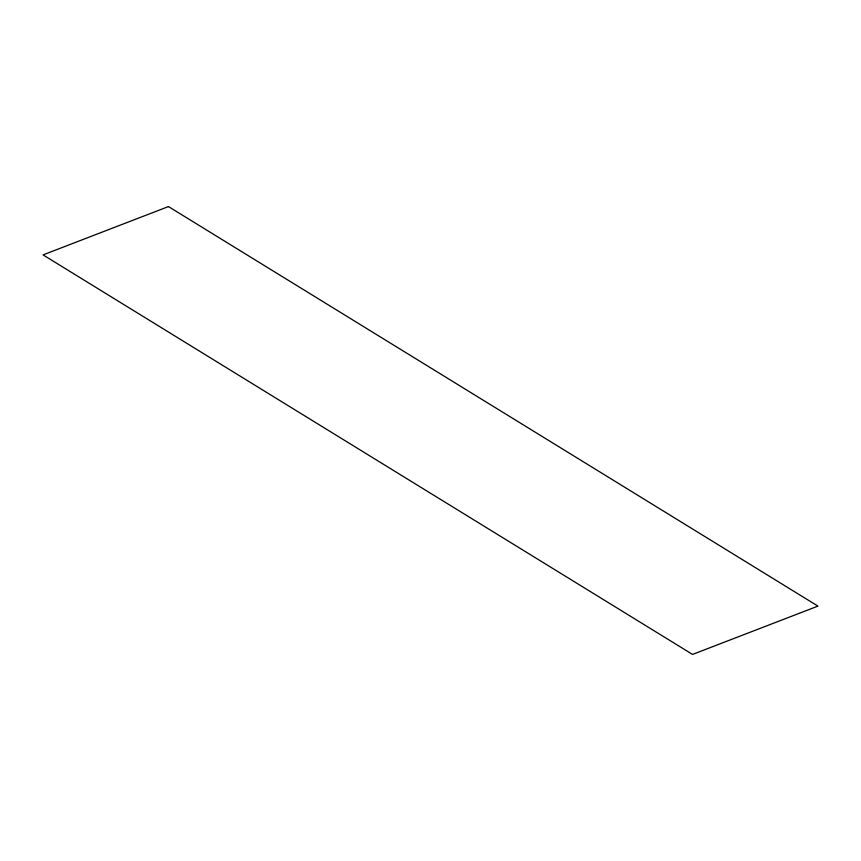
<?xml version="1.0" encoding="UTF-8"?>
<svg xmlns="http://www.w3.org/2000/svg" width="861" height="861" viewBox="0 0 861 861"><rect width="100%" height="100%" fill="white"/><g stroke="black" fill="none" stroke-linecap="round" stroke-linejoin="round"><path stroke-width="1.29" d="M168.455 206.575L43.05 254.888L692.545 654.425L817.95 606.112L168.455 206.575"/></g></svg>
